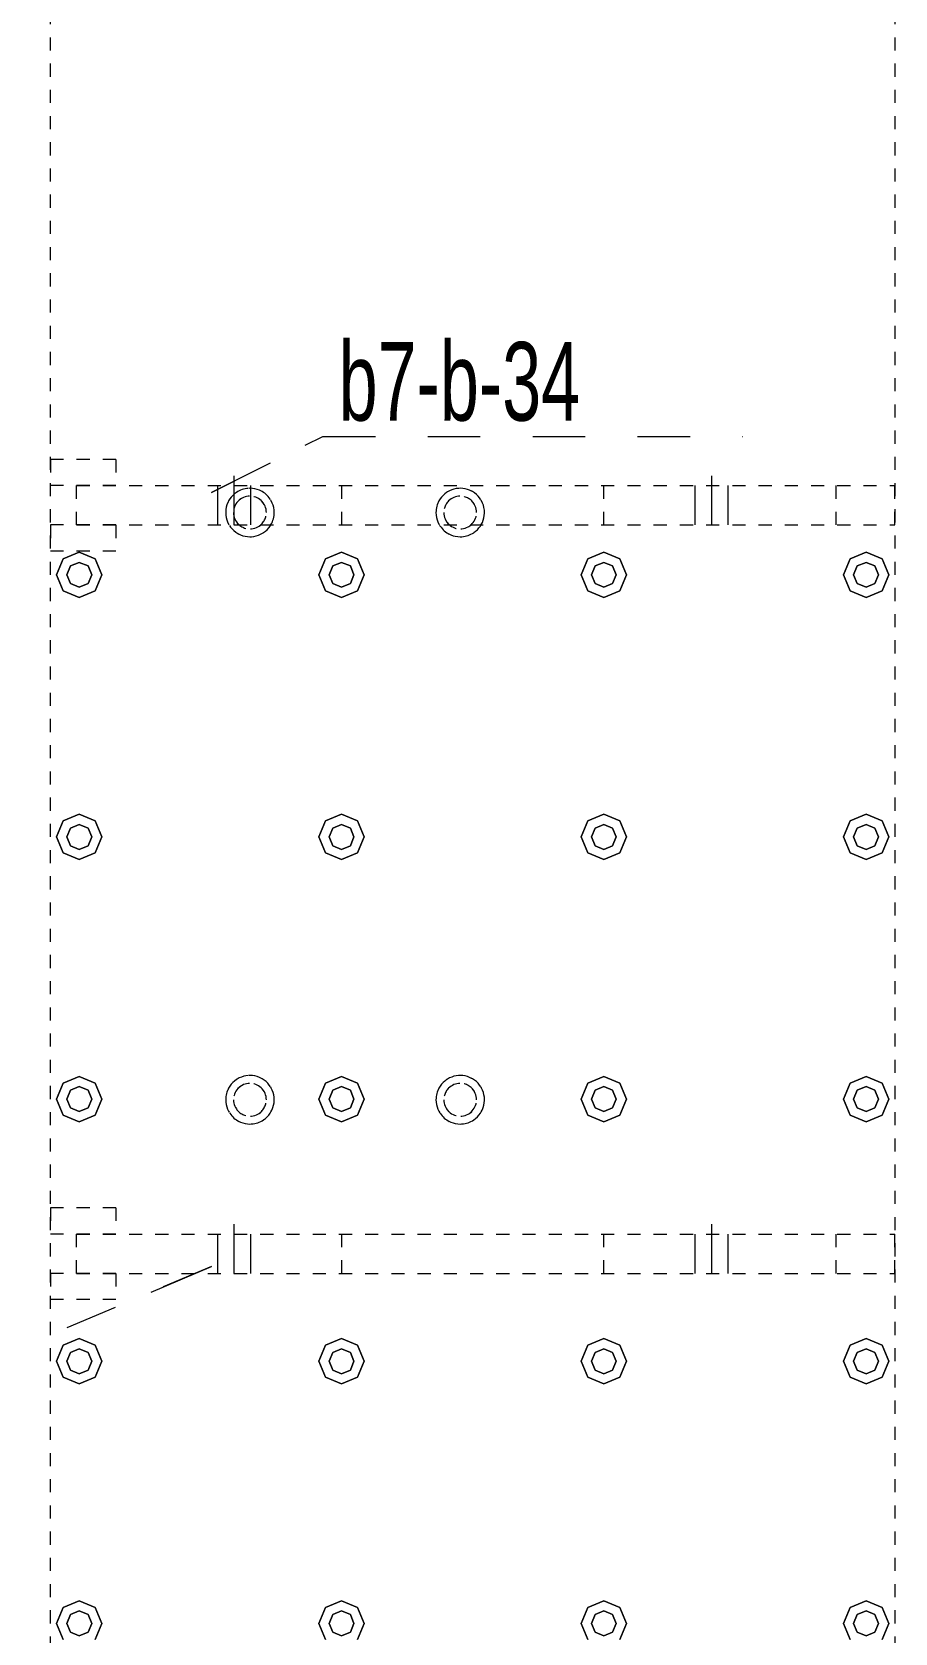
# Model space of a CAD drawing. Header units: millimetres. Extents: x 5 to 599, y 5 to 425.
# Drawn here: x 245.7 to 278.6, y 176.3 to 237.4 of the extents above; entities that cross this region are included whole.
import ezdxf

# ---------------------------------------------------------------- set-up
doc = ezdxf.new("R2010")
doc.units = ezdxf.units.MM
for name, pattern in [('XKITLINE00', [0]), ('XKITLINE02', [4, 2, -2]), ('XKITLINE04', [3, 0.5, -0.5, 0.5, -0.5, 0.5, -0.5])]:
    doc.linetypes.add(name, pattern=pattern)
for name, color, linetype, lineweight in [('Bolt', 7, 'Continuous', 0), ('Part', 2, 'Continuous', 0), ('PartMark', 3, 'Continuous', 0)]:
    doc.layers.add(name, color=color, linetype=linetype, lineweight=lineweight)
doc.styles.add('romsim', font='ARIAL.TTF')

# ---------------------------------------------------------------- blocks, each defined once
blk = doc.blocks.new('*A88')
at = {"layer": 'Bolt', "color": 2, "linetype": 'XKITLINE00', "lineweight": 0}
for p, q in [((247.536848940132, 217.515266667764), (246.9245554483481, 217.2616463993142)), ((248.1491424319159, 217.2616463993142), (247.536848940132, 217.515266667764)), ((257.536848940132, 217.515266667764), (256.9245554483481, 217.2616463993142)), ((258.1491424319159, 217.2616463993142), (257.536848940132, 217.515266667764)), ((267.536848940132, 217.515266667764), (266.9245554483481, 217.2616463993142)), ((268.1491424319159, 217.2616463993142), (267.536848940132, 217.515266667764)), ((277.536848940132, 217.515266667764), (276.9245554483481, 217.2616463993142)), ((278.1491424319159, 217.2616463993142), (277.536848940132, 217.515266667764)), ((246.9245554483481, 217.2616463993142), (246.6709351798978, 216.6493529075301)), ((247.2009732190687, 216.9852286285937), (247.061848940132, 216.6493529075301)), ((247.536848940132, 217.1243529075301), (247.2009732190687, 216.9852286285937)), ((247.8727246611954, 216.9852286285937), (247.536848940132, 217.1243529075301)), ((248.011848940132, 216.6493529075301), (247.8727246611954, 216.9852286285937)), ((248.4027627003663, 216.6493529075301), (248.1491424319159, 217.2616463993142)), ((256.9245554483481, 217.2616463993142), (256.6709351798978, 216.6493529075301)), ((257.2009732190687, 216.9852286285937), (257.061848940132, 216.6493529075301)), ((257.536848940132, 217.1243529075301), (257.2009732190687, 216.9852286285937)), ((257.8727246611954, 216.9852286285937), (257.536848940132, 217.1243529075301)), ((258.011848940132, 216.6493529075301), (257.8727246611954, 216.9852286285937)), ((258.4027627003663, 216.6493529075301), (258.1491424319159, 217.2616463993142)), ((266.9245554483481, 217.2616463993142), (266.6709351798978, 216.6493529075301)), ((267.2009732190687, 216.9852286285937), (267.061848940132, 216.6493529075301)), ((267.536848940132, 217.1243529075301), (267.2009732190687, 216.9852286285937)), ((267.8727246611954, 216.9852286285937), (267.536848940132, 217.1243529075301)), ((268.0118489401321, 216.6493529075301), (267.8727246611954, 216.9852286285937)), ((268.4027627003663, 216.6493529075301), (268.1491424319159, 217.2616463993142)), ((276.9245554483481, 217.2616463993142), (276.6709351798978, 216.6493529075301)), ((277.2009732190687, 216.9852286285937), (277.061848940132, 216.6493529075301)), ((277.536848940132, 217.1243529075301), (277.2009732190687, 216.9852286285937)), ((277.8727246611954, 216.9852286285937), (277.536848940132, 217.1243529075301)), ((278.0118489401321, 216.6493529075301), (277.8727246611954, 216.9852286285937)), ((278.4027627003663, 216.6493529075301), (278.1491424319159, 217.2616463993142)), ((246.6709351798978, 216.6493529075301), (246.9245554483481, 216.0370594157459)), ((247.061848940132, 216.6493529075301), (247.2009732190687, 216.3134771864665)), ((247.2009732190687, 216.3134771864665), (247.536848940132, 216.1743529075301)), ((247.536848940132, 216.1743529075301), (247.8727246611954, 216.3134771864665)), ((247.8727246611954, 216.3134771864665), (248.011848940132, 216.6493529075301)), ((248.1491424319159, 216.0370594157459), (248.4027627003663, 216.6493529075301)), ((256.6709351798978, 216.6493529075301), (256.9245554483481, 216.0370594157459)), ((257.061848940132, 216.6493529075301), (257.2009732190687, 216.3134771864665)), ((257.2009732190687, 216.3134771864665), (257.536848940132, 216.1743529075301)), ((257.536848940132, 216.1743529075301), (257.8727246611954, 216.3134771864665)), ((257.8727246611954, 216.3134771864665), (258.011848940132, 216.6493529075301)), ((258.1491424319159, 216.0370594157459), (258.4027627003663, 216.6493529075301)), ((266.6709351798978, 216.6493529075301), (266.9245554483481, 216.0370594157459)), ((267.061848940132, 216.6493529075301), (267.2009732190687, 216.3134771864665)), ((267.2009732190687, 216.3134771864665), (267.536848940132, 216.1743529075301)), ((267.536848940132, 216.1743529075301), (267.8727246611954, 216.3134771864665)), ((267.8727246611954, 216.3134771864665), (268.0118489401321, 216.6493529075301)), ((268.1491424319159, 216.0370594157459), (268.4027627003663, 216.6493529075301)), ((276.6709351798978, 216.6493529075301), (276.9245554483481, 216.0370594157459)), ((277.061848940132, 216.6493529075301), (277.2009732190687, 216.3134771864665)), ((277.2009732190687, 216.3134771864665), (277.536848940132, 216.1743529075301)), ((277.536848940132, 216.1743529075301), (277.8727246611954, 216.3134771864665)), ((277.8727246611954, 216.3134771864665), (278.0118489401321, 216.6493529075301)), ((278.1491424319159, 216.0370594157459), (278.4027627003663, 216.6493529075301)), ((246.9245554483481, 216.0370594157459), (247.536848940132, 215.7834391472962)), ((247.536848940132, 215.7834391472962), (248.1491424319159, 216.0370594157459)), ((256.9245554483481, 216.0370594157459), (257.536848940132, 215.7834391472962)), ((257.536848940132, 215.7834391472962), (258.1491424319159, 216.0370594157459)), ((266.9245554483481, 216.0370594157459), (267.536848940132, 215.7834391472962)), ((267.536848940132, 215.7834391472962), (268.1491424319159, 216.0370594157459)), ((276.9245554483481, 216.0370594157459), (277.536848940132, 215.7834391472962)), ((277.536848940132, 215.7834391472962), (278.1491424319159, 216.0370594157459)), ((246.9245554483481, 207.2616463993142), (246.6709351798978, 206.6493529075301)), ((247.536848940132, 207.515266667764), (246.9245554483481, 207.2616463993142)), ((247.536848940132, 207.1243529075301), (247.2009732190687, 206.9852286285937)), ((248.1491424319159, 207.2616463993142), (247.536848940132, 207.515266667764)), ((247.8727246611954, 206.9852286285937), (247.536848940132, 207.1243529075301)), ((248.4027627003663, 206.6493529075301), (248.1491424319159, 207.2616463993142)), ((256.9245554483481, 207.2616463993142), (256.6709351798978, 206.6493529075301)), ((257.536848940132, 207.515266667764), (256.9245554483481, 207.2616463993142)), ((257.536848940132, 207.1243529075301), (257.2009732190687, 206.9852286285937)), ((258.1491424319159, 207.2616463993142), (257.536848940132, 207.515266667764)), ((257.8727246611954, 206.9852286285937), (257.536848940132, 207.1243529075301)), ((258.4027627003663, 206.6493529075301), (258.1491424319159, 207.2616463993142)), ((266.9245554483481, 207.2616463993142), (266.6709351798978, 206.6493529075301)), ((267.536848940132, 207.515266667764), (266.9245554483481, 207.2616463993142)), ((267.536848940132, 207.1243529075301), (267.2009732190687, 206.9852286285937)), ((268.1491424319159, 207.2616463993142), (267.536848940132, 207.515266667764)), ((267.8727246611954, 206.9852286285937), (267.536848940132, 207.1243529075301)), ((268.4027627003663, 206.6493529075301), (268.1491424319159, 207.2616463993142)), ((276.9245554483481, 207.2616463993142), (276.6709351798978, 206.6493529075301)), ((277.536848940132, 207.515266667764), (276.9245554483481, 207.2616463993142)), ((277.536848940132, 207.1243529075301), (277.2009732190687, 206.9852286285937)), ((278.1491424319159, 207.2616463993142), (277.536848940132, 207.515266667764)), ((277.8727246611954, 206.9852286285937), (277.536848940132, 207.1243529075301)), ((278.4027627003663, 206.6493529075301), (278.1491424319159, 207.2616463993142)), ((246.6709351798978, 206.6493529075301), (246.9245554483481, 206.0370594157459)), ((247.2009732190687, 206.9852286285937), (247.061848940132, 206.6493529075301)), ((247.061848940132, 206.6493529075301), (247.2009732190687, 206.3134771864665)), ((248.011848940132, 206.6493529075301), (247.8727246611954, 206.9852286285937)), ((247.8727246611954, 206.3134771864665), (248.011848940132, 206.6493529075301)), ((248.1491424319159, 206.0370594157459), (248.4027627003663, 206.6493529075301)), ((256.6709351798978, 206.6493529075301), (256.9245554483481, 206.0370594157459)), ((257.2009732190687, 206.9852286285937), (257.061848940132, 206.6493529075301)), ((257.061848940132, 206.6493529075301), (257.2009732190687, 206.3134771864665)), ((258.011848940132, 206.6493529075301), (257.8727246611954, 206.9852286285937)), ((257.8727246611954, 206.3134771864665), (258.011848940132, 206.6493529075301)), ((258.1491424319159, 206.0370594157459), (258.4027627003663, 206.6493529075301)), ((266.6709351798978, 206.6493529075301), (266.9245554483481, 206.0370594157459)), ((267.2009732190687, 206.9852286285937), (267.061848940132, 206.6493529075301)), ((267.061848940132, 206.6493529075301), (267.2009732190687, 206.3134771864665)), ((268.0118489401321, 206.6493529075301), (267.8727246611954, 206.9852286285937)), ((267.8727246611954, 206.3134771864665), (268.0118489401321, 206.6493529075301)), ((268.1491424319159, 206.0370594157459), (268.4027627003663, 206.6493529075301)), ((276.6709351798978, 206.6493529075301), (276.9245554483481, 206.0370594157459)), ((277.2009732190687, 206.9852286285937), (277.061848940132, 206.6493529075301)), ((277.061848940132, 206.6493529075301), (277.2009732190687, 206.3134771864665)), ((278.0118489401321, 206.6493529075301), (277.8727246611954, 206.9852286285937)), ((277.8727246611954, 206.3134771864665), (278.0118489401321, 206.6493529075301)), ((278.1491424319159, 206.0370594157459), (278.4027627003663, 206.6493529075301)), ((246.9245554483481, 206.0370594157459), (247.536848940132, 205.7834391472962)), ((247.2009732190687, 206.3134771864665), (247.536848940132, 206.1743529075301)), ((247.536848940132, 206.1743529075301), (247.8727246611954, 206.3134771864665)), ((247.536848940132, 205.7834391472962), (248.1491424319159, 206.0370594157459)), ((256.9245554483481, 206.0370594157459), (257.536848940132, 205.7834391472962)), ((257.2009732190687, 206.3134771864665), (257.536848940132, 206.1743529075301)), ((257.536848940132, 206.1743529075301), (257.8727246611954, 206.3134771864665)), ((257.536848940132, 205.7834391472962), (258.1491424319159, 206.0370594157459)), ((266.9245554483481, 206.0370594157459), (267.536848940132, 205.7834391472962)), ((267.2009732190687, 206.3134771864665), (267.536848940132, 206.1743529075301)), ((267.536848940132, 206.1743529075301), (267.8727246611954, 206.3134771864665)), ((267.536848940132, 205.7834391472962), (268.1491424319159, 206.0370594157459)), ((276.9245554483481, 206.0370594157459), (277.536848940132, 205.7834391472962)), ((277.2009732190687, 206.3134771864665), (277.536848940132, 206.1743529075301)), ((277.536848940132, 206.1743529075301), (277.8727246611954, 206.3134771864665)), ((277.536848940132, 205.7834391472962), (278.1491424319159, 206.0370594157459)), ((246.9245554483481, 197.2616463993142), (246.6709351798978, 196.6493529075301)), ((247.536848940132, 197.515266667764), (246.9245554483481, 197.2616463993142)), ((248.1491424319159, 197.2616463993142), (247.536848940132, 197.515266667764)), ((248.4027627003663, 196.6493529075301), (248.1491424319159, 197.2616463993142)), ((256.9245554483481, 197.2616463993142), (256.6709351798978, 196.6493529075301)), ((257.536848940132, 197.515266667764), (256.9245554483481, 197.2616463993142)), ((258.1491424319159, 197.2616463993142), (257.536848940132, 197.515266667764)), ((258.4027627003663, 196.6493529075301), (258.1491424319159, 197.2616463993142)), ((266.9245554483481, 197.2616463993142), (266.6709351798978, 196.6493529075301)), ((267.536848940132, 197.515266667764), (266.9245554483481, 197.2616463993142)), ((268.1491424319159, 197.2616463993142), (267.536848940132, 197.515266667764)), ((268.4027627003663, 196.6493529075301), (268.1491424319159, 197.2616463993142)), ((276.9245554483481, 197.2616463993142), (276.6709351798978, 196.6493529075301)), ((277.536848940132, 197.515266667764), (276.9245554483481, 197.2616463993142)), ((278.1491424319159, 197.2616463993142), (277.536848940132, 197.515266667764)), ((278.4027627003663, 196.6493529075301), (278.1491424319159, 197.2616463993142)), ((246.6709351798978, 196.6493529075301), (246.9245554483481, 196.0370594157459)), ((247.2009732190687, 196.9852286285937), (247.061848940132, 196.6493529075301)), ((247.061848940132, 196.6493529075301), (247.2009732190687, 196.3134771864665)), ((247.536848940132, 197.1243529075301), (247.2009732190687, 196.9852286285937)), ((247.8727246611954, 196.9852286285937), (247.536848940132, 197.1243529075301)), ((248.011848940132, 196.6493529075301), (247.8727246611954, 196.9852286285937)), ((247.8727246611954, 196.3134771864665), (248.011848940132, 196.6493529075301)), ((248.1491424319159, 196.0370594157459), (248.4027627003663, 196.6493529075301)), ((256.6709351798978, 196.6493529075301), (256.9245554483481, 196.0370594157459)), ((257.2009732190687, 196.9852286285937), (257.061848940132, 196.6493529075301)), ((257.061848940132, 196.6493529075301), (257.2009732190687, 196.3134771864665)), ((257.536848940132, 197.1243529075301), (257.2009732190687, 196.9852286285937)), ((257.8727246611954, 196.9852286285937), (257.536848940132, 197.1243529075301)), ((258.011848940132, 196.6493529075301), (257.8727246611954, 196.9852286285937)), ((257.8727246611954, 196.3134771864665), (258.011848940132, 196.6493529075301)), ((258.1491424319159, 196.0370594157459), (258.4027627003663, 196.6493529075301)), ((266.6709351798978, 196.6493529075301), (266.9245554483481, 196.0370594157459)), ((267.2009732190687, 196.9852286285937), (267.061848940132, 196.6493529075301)), ((267.061848940132, 196.6493529075301), (267.2009732190687, 196.3134771864665)), ((267.536848940132, 197.1243529075301), (267.2009732190687, 196.9852286285937)), ((267.8727246611954, 196.9852286285937), (267.536848940132, 197.1243529075301)), ((268.0118489401321, 196.6493529075301), (267.8727246611954, 196.9852286285937)), ((267.8727246611954, 196.3134771864665), (268.0118489401321, 196.6493529075301)), ((268.1491424319159, 196.0370594157459), (268.4027627003663, 196.6493529075301)), ((276.6709351798978, 196.6493529075301), (276.9245554483481, 196.0370594157459)), ((277.2009732190687, 196.9852286285937), (277.061848940132, 196.6493529075301)), ((277.061848940132, 196.6493529075301), (277.2009732190687, 196.3134771864665)), ((277.536848940132, 197.1243529075301), (277.2009732190687, 196.9852286285937)), ((277.8727246611954, 196.9852286285937), (277.536848940132, 197.1243529075301)), ((278.0118489401321, 196.6493529075301), (277.8727246611954, 196.9852286285937)), ((277.8727246611954, 196.3134771864665), (278.0118489401321, 196.6493529075301)), ((278.1491424319159, 196.0370594157459), (278.4027627003663, 196.6493529075301)), ((246.9245554483481, 196.0370594157459), (247.536848940132, 195.7834391472962)), ((247.2009732190687, 196.3134771864665), (247.536848940132, 196.1743529075301)), ((247.536848940132, 196.1743529075301), (247.8727246611954, 196.3134771864665)), ((247.536848940132, 195.7834391472962), (248.1491424319159, 196.0370594157459)), ((256.9245554483481, 196.0370594157459), (257.536848940132, 195.7834391472962)), ((257.2009732190687, 196.3134771864665), (257.536848940132, 196.1743529075301)), ((257.536848940132, 196.1743529075301), (257.8727246611954, 196.3134771864665)), ((257.536848940132, 195.7834391472962), (258.1491424319159, 196.0370594157459)), ((266.9245554483481, 196.0370594157459), (267.536848940132, 195.7834391472962)), ((267.2009732190687, 196.3134771864665), (267.536848940132, 196.1743529075301)), ((267.536848940132, 196.1743529075301), (267.8727246611954, 196.3134771864665)), ((267.536848940132, 195.7834391472962), (268.1491424319159, 196.0370594157459)), ((276.9245554483481, 196.0370594157459), (277.536848940132, 195.7834391472962)), ((277.2009732190687, 196.3134771864665), (277.536848940132, 196.1743529075301)), ((277.536848940132, 196.1743529075301), (277.8727246611954, 196.3134771864665)), ((277.536848940132, 195.7834391472962), (278.1491424319159, 196.0370594157459)), ((247.536848940132, 187.515266667764), (246.9245554483481, 187.2616463993142)), ((248.1491424319159, 187.2616463993142), (247.536848940132, 187.515266667764)), ((257.536848940132, 187.515266667764), (256.9245554483481, 187.2616463993142)), ((258.1491424319159, 187.2616463993142), (257.536848940132, 187.515266667764)), ((267.536848940132, 187.515266667764), (266.9245554483481, 187.2616463993142)), ((268.1491424319159, 187.2616463993142), (267.536848940132, 187.515266667764)), ((277.536848940132, 187.515266667764), (276.9245554483481, 187.2616463993142)), ((278.1491424319159, 187.2616463993142), (277.536848940132, 187.515266667764)), ((246.9245554483481, 187.2616463993142), (246.6709351798978, 186.6493529075301)), ((247.2009732190687, 186.9852286285937), (247.061848940132, 186.6493529075301)), ((247.536848940132, 187.1243529075301), (247.2009732190687, 186.9852286285937)), ((247.8727246611954, 186.9852286285937), (247.536848940132, 187.1243529075301)), ((248.011848940132, 186.6493529075301), (247.8727246611954, 186.9852286285937)), ((248.4027627003663, 186.6493529075301), (248.1491424319159, 187.2616463993142)), ((256.9245554483481, 187.2616463993142), (256.6709351798978, 186.6493529075301)), ((257.2009732190687, 186.9852286285937), (257.061848940132, 186.6493529075301)), ((257.536848940132, 187.1243529075301), (257.2009732190687, 186.9852286285937)), ((257.8727246611954, 186.9852286285937), (257.536848940132, 187.1243529075301)), ((258.011848940132, 186.6493529075301), (257.8727246611954, 186.9852286285937)), ((258.4027627003663, 186.6493529075301), (258.1491424319159, 187.2616463993142)), ((266.9245554483481, 187.2616463993142), (266.6709351798978, 186.6493529075301)), ((267.2009732190687, 186.9852286285937), (267.061848940132, 186.6493529075301)), ((267.536848940132, 187.1243529075301), (267.2009732190687, 186.9852286285937)), ((267.8727246611954, 186.9852286285937), (267.536848940132, 187.1243529075301)), ((268.0118489401321, 186.6493529075301), (267.8727246611954, 186.9852286285937)), ((268.4027627003663, 186.6493529075301), (268.1491424319159, 187.2616463993142)), ((276.9245554483481, 187.2616463993142), (276.6709351798978, 186.6493529075301)), ((277.2009732190687, 186.9852286285937), (277.061848940132, 186.6493529075301)), ((277.536848940132, 187.1243529075301), (277.2009732190687, 186.9852286285937)), ((277.8727246611954, 186.9852286285937), (277.536848940132, 187.1243529075301)), ((278.0118489401321, 186.6493529075301), (277.8727246611954, 186.9852286285937)), ((278.4027627003663, 186.6493529075301), (278.1491424319159, 187.2616463993142)), ((246.6709351798978, 186.6493529075301), (246.9245554483481, 186.0370594157459)), ((247.061848940132, 186.6493529075301), (247.2009732190687, 186.3134771864665)), ((247.2009732190687, 186.3134771864665), (247.536848940132, 186.1743529075301)), ((247.536848940132, 186.1743529075301), (247.8727246611954, 186.3134771864665)), ((247.8727246611954, 186.3134771864665), (248.011848940132, 186.6493529075301)), ((248.1491424319159, 186.0370594157459), (248.4027627003663, 186.6493529075301)), ((256.6709351798978, 186.6493529075301), (256.9245554483481, 186.0370594157459)), ((257.061848940132, 186.6493529075301), (257.2009732190687, 186.3134771864665)), ((257.2009732190687, 186.3134771864665), (257.536848940132, 186.1743529075301)), ((257.536848940132, 186.1743529075301), (257.8727246611954, 186.3134771864665)), ((257.8727246611954, 186.3134771864665), (258.011848940132, 186.6493529075301)), ((258.1491424319159, 186.0370594157459), (258.4027627003663, 186.6493529075301)), ((266.6709351798978, 186.6493529075301), (266.9245554483481, 186.0370594157459)), ((267.061848940132, 186.6493529075301), (267.2009732190687, 186.3134771864665)), ((267.2009732190687, 186.3134771864665), (267.536848940132, 186.1743529075301)), ((267.536848940132, 186.1743529075301), (267.8727246611954, 186.3134771864665)), ((267.8727246611954, 186.3134771864665), (268.0118489401321, 186.6493529075301)), ((268.1491424319159, 186.0370594157459), (268.4027627003663, 186.6493529075301)), ((276.6709351798978, 186.6493529075301), (276.9245554483481, 186.0370594157459)), ((277.061848940132, 186.6493529075301), (277.2009732190687, 186.3134771864665)), ((277.2009732190687, 186.3134771864665), (277.536848940132, 186.1743529075301)), ((277.536848940132, 186.1743529075301), (277.8727246611954, 186.3134771864665)), ((277.8727246611954, 186.3134771864665), (278.0118489401321, 186.6493529075301)), ((278.1491424319159, 186.0370594157459), (278.4027627003663, 186.6493529075301)), ((246.9245554483481, 186.0370594157459), (247.536848940132, 185.7834391472962)), ((247.536848940132, 185.7834391472962), (248.1491424319159, 186.0370594157459)), ((256.9245554483481, 186.0370594157459), (257.536848940132, 185.7834391472962)), ((257.536848940132, 185.7834391472962), (258.1491424319159, 186.0370594157459)), ((266.9245554483481, 186.0370594157459), (267.536848940132, 185.7834391472962)), ((267.536848940132, 185.7834391472962), (268.1491424319159, 186.0370594157459)), ((276.9245554483481, 186.0370594157459), (277.536848940132, 185.7834391472962)), ((277.536848940132, 185.7834391472962), (278.1491424319159, 186.0370594157459)), ((246.9245554483481, 177.2616463993142), (246.6709351798978, 176.6493529075301)), ((247.536848940132, 177.515266667764), (246.9245554483481, 177.2616463993142)), ((247.536848940132, 177.1243529075301), (247.2009732190687, 176.9852286285937)), ((248.1491424319159, 177.2616463993142), (247.536848940132, 177.515266667764)), ((247.8727246611954, 176.9852286285937), (247.536848940132, 177.1243529075301)), ((248.4027627003663, 176.6493529075301), (248.1491424319159, 177.2616463993142)), ((256.9245554483481, 177.2616463993142), (256.6709351798978, 176.6493529075301)), ((257.536848940132, 177.515266667764), (256.9245554483481, 177.2616463993142)), ((257.536848940132, 177.1243529075301), (257.2009732190687, 176.9852286285937)), ((258.1491424319159, 177.2616463993142), (257.536848940132, 177.515266667764)), ((257.8727246611954, 176.9852286285937), (257.536848940132, 177.1243529075301)), ((258.4027627003663, 176.6493529075301), (258.1491424319159, 177.2616463993142)), ((266.9245554483481, 177.2616463993142), (266.6709351798978, 176.6493529075301)), ((267.536848940132, 177.515266667764), (266.9245554483481, 177.2616463993142)), ((267.536848940132, 177.1243529075301), (267.2009732190687, 176.9852286285937)), ((268.1491424319159, 177.2616463993142), (267.536848940132, 177.515266667764)), ((267.8727246611954, 176.9852286285937), (267.536848940132, 177.1243529075301)), ((268.4027627003663, 176.6493529075301), (268.1491424319159, 177.2616463993142)), ((276.9245554483481, 177.2616463993142), (276.6709351798978, 176.6493529075301)), ((277.536848940132, 177.515266667764), (276.9245554483481, 177.2616463993142)), ((277.536848940132, 177.1243529075301), (277.2009732190687, 176.9852286285937)), ((278.1491424319159, 177.2616463993142), (277.536848940132, 177.515266667764)), ((277.8727246611954, 176.9852286285937), (277.536848940132, 177.1243529075301)), ((278.4027627003663, 176.6493529075301), (278.1491424319159, 177.2616463993142)), ((246.6709351798978, 176.6493529075301), (246.9245554483481, 176.0370594157459)), ((247.2009732190687, 176.9852286285937), (247.061848940132, 176.6493529075301)), ((247.061848940132, 176.6493529075301), (247.2009732190687, 176.3134771864665)), ((248.011848940132, 176.6493529075301), (247.8727246611954, 176.9852286285937)), ((247.8727246611954, 176.3134771864665), (248.011848940132, 176.6493529075301)), ((248.1491424319159, 176.0370594157459), (248.4027627003663, 176.6493529075301)), ((256.6709351798978, 176.6493529075301), (256.9245554483481, 176.0370594157459)), ((257.2009732190687, 176.9852286285937), (257.061848940132, 176.6493529075301)), ((257.061848940132, 176.6493529075301), (257.2009732190687, 176.3134771864665)), ((258.011848940132, 176.6493529075301), (257.8727246611954, 176.9852286285937)), ((257.8727246611954, 176.3134771864665), (258.011848940132, 176.6493529075301)), ((258.1491424319159, 176.0370594157459), (258.4027627003663, 176.6493529075301)), ((266.6709351798978, 176.6493529075301), (266.9245554483481, 176.0370594157459)), ((267.2009732190687, 176.9852286285937), (267.061848940132, 176.6493529075301)), ((267.061848940132, 176.6493529075301), (267.2009732190687, 176.3134771864665)), ((268.0118489401321, 176.6493529075301), (267.8727246611954, 176.9852286285937)), ((267.8727246611954, 176.3134771864665), (268.0118489401321, 176.6493529075301)), ((268.1491424319159, 176.0370594157459), (268.4027627003663, 176.6493529075301)), ((276.6709351798978, 176.6493529075301), (276.9245554483481, 176.0370594157459)), ((277.2009732190687, 176.9852286285937), (277.061848940132, 176.6493529075301)), ((277.061848940132, 176.6493529075301), (277.2009732190687, 176.3134771864665)), ((278.0118489401321, 176.6493529075301), (277.8727246611954, 176.9852286285937)), ((277.8727246611954, 176.3134771864665), (278.0118489401321, 176.6493529075301)), ((278.1491424319159, 176.0370594157459), (278.4027627003663, 176.6493529075301)), ((247.2009732190687, 176.3134771864665), (247.536848940132, 176.1743529075301)), ((247.536848940132, 176.1743529075301), (247.8727246611954, 176.3134771864665)), ((257.2009732190687, 176.3134771864665), (257.536848940132, 176.1743529075301)), ((257.536848940132, 176.1743529075301), (257.8727246611954, 176.3134771864665)), ((267.2009732190687, 176.3134771864665), (267.536848940132, 176.1743529075301)), ((267.536848940132, 176.1743529075301), (267.8727246611954, 176.3134771864665)), ((277.2009732190687, 176.3134771864665), (277.536848940132, 176.1743529075301)), ((277.536848940132, 176.1743529075301), (277.8727246611954, 176.3134771864665))]:
    blk.add_line(p, q, dxfattribs=at)
blk = doc.blocks.new('*A89')
at = {"layer": 'Bolt', "color": 2, "linetype": 'XKITLINE02', "lineweight": 0}
for p, q in [((246.9245554483481, 217.2616463993142), (247.536848940132, 217.515266667764)), ((247.536848940132, 217.515266667764), (248.1491424319159, 217.2616463993142)), ((256.9245554483481, 217.2616463993142), (257.536848940132, 217.515266667764)), ((257.536848940132, 217.515266667764), (258.1491424319159, 217.2616463993142)), ((266.9245554483481, 217.2616463993142), (267.536848940132, 217.515266667764)), ((267.536848940132, 217.515266667764), (268.1491424319159, 217.2616463993142)), ((276.9245554483481, 217.2616463993142), (277.536848940132, 217.515266667764)), ((277.536848940132, 217.515266667764), (278.1491424319159, 217.2616463993142)), ((246.6709351798978, 216.6493529075301), (246.9245554483481, 217.2616463993142)), ((247.061848940132, 216.6493529075301), (247.2009732190687, 216.9852286285937)), ((247.2009732190687, 216.9852286285937), (247.536848940132, 217.1243529075301)), ((247.536848940132, 217.1243529075301), (247.8727246611954, 216.9852286285937)), ((247.8727246611954, 216.9852286285937), (248.011848940132, 216.6493529075301)), ((248.1491424319159, 217.2616463993142), (248.4027627003663, 216.6493529075301)), ((256.6709351798978, 216.6493529075301), (256.9245554483481, 217.2616463993142)), ((257.061848940132, 216.6493529075301), (257.2009732190687, 216.9852286285937)), ((257.2009732190687, 216.9852286285937), (257.536848940132, 217.1243529075301)), ((257.536848940132, 217.1243529075301), (257.8727246611954, 216.9852286285937)), ((257.8727246611954, 216.9852286285937), (258.011848940132, 216.6493529075301)), ((258.1491424319159, 217.2616463993142), (258.4027627003663, 216.6493529075301)), ((266.6709351798978, 216.6493529075301), (266.9245554483481, 217.2616463993142)), ((267.061848940132, 216.6493529075301), (267.2009732190687, 216.9852286285937)), ((267.2009732190687, 216.9852286285937), (267.536848940132, 217.1243529075301)), ((267.536848940132, 217.1243529075301), (267.8727246611954, 216.9852286285937)), ((267.8727246611954, 216.9852286285937), (268.0118489401321, 216.6493529075301)), ((268.1491424319159, 217.2616463993142), (268.4027627003663, 216.6493529075301)), ((276.6709351798978, 216.6493529075301), (276.9245554483481, 217.2616463993142)), ((277.061848940132, 216.6493529075301), (277.2009732190687, 216.9852286285937)), ((277.2009732190687, 216.9852286285937), (277.536848940132, 217.1243529075301)), ((277.536848940132, 217.1243529075301), (277.8727246611954, 216.9852286285937)), ((277.8727246611954, 216.9852286285937), (278.0118489401321, 216.6493529075301)), ((278.1491424319159, 217.2616463993142), (278.4027627003663, 216.6493529075301)), ((246.9245554483481, 216.0370594157459), (246.6709351798978, 216.6493529075301)), ((247.2009732190687, 216.3134771864665), (247.061848940132, 216.6493529075301)), ((247.536848940132, 216.1743529075301), (247.2009732190687, 216.3134771864665)), ((247.8727246611954, 216.3134771864665), (247.536848940132, 216.1743529075301)), ((248.011848940132, 216.6493529075301), (247.8727246611954, 216.3134771864665)), ((248.4027627003663, 216.6493529075301), (248.1491424319159, 216.0370594157459)), ((256.9245554483481, 216.0370594157459), (256.6709351798978, 216.6493529075301)), ((257.2009732190687, 216.3134771864665), (257.061848940132, 216.6493529075301)), ((257.536848940132, 216.1743529075301), (257.2009732190687, 216.3134771864665)), ((257.8727246611954, 216.3134771864665), (257.536848940132, 216.1743529075301)), ((258.011848940132, 216.6493529075301), (257.8727246611954, 216.3134771864665)), ((258.4027627003663, 216.6493529075301), (258.1491424319159, 216.0370594157459)), ((266.9245554483481, 216.0370594157459), (266.6709351798978, 216.6493529075301)), ((267.2009732190687, 216.3134771864665), (267.061848940132, 216.6493529075301)), ((267.536848940132, 216.1743529075301), (267.2009732190687, 216.3134771864665)), ((267.8727246611954, 216.3134771864665), (267.536848940132, 216.1743529075301)), ((268.0118489401321, 216.6493529075301), (267.8727246611954, 216.3134771864665)), ((268.4027627003663, 216.6493529075301), (268.1491424319159, 216.0370594157459)), ((276.9245554483481, 216.0370594157459), (276.6709351798978, 216.6493529075301)), ((277.2009732190687, 216.3134771864665), (277.061848940132, 216.6493529075301)), ((277.536848940132, 216.1743529075301), (277.2009732190687, 216.3134771864665)), ((277.8727246611954, 216.3134771864665), (277.536848940132, 216.1743529075301)), ((278.0118489401321, 216.6493529075301), (277.8727246611954, 216.3134771864665)), ((278.4027627003663, 216.6493529075301), (278.1491424319159, 216.0370594157459)), ((247.536848940132, 215.7834391472962), (246.9245554483481, 216.0370594157459)), ((248.1491424319159, 216.0370594157459), (247.536848940132, 215.7834391472962)), ((257.536848940132, 215.7834391472962), (256.9245554483481, 216.0370594157459)), ((258.1491424319159, 216.0370594157459), (257.536848940132, 215.7834391472962)), ((267.536848940132, 215.7834391472962), (266.9245554483481, 216.0370594157459)), ((268.1491424319159, 216.0370594157459), (267.536848940132, 215.7834391472962)), ((277.536848940132, 215.7834391472962), (276.9245554483481, 216.0370594157459)), ((278.1491424319159, 216.0370594157459), (277.536848940132, 215.7834391472962)), ((246.6709351798978, 206.6493529075301), (246.9245554483481, 207.2616463993142)), ((246.9245554483481, 207.2616463993142), (247.536848940132, 207.515266667764)), ((247.2009732190687, 206.9852286285937), (247.536848940132, 207.1243529075301)), ((247.536848940132, 207.515266667764), (248.1491424319159, 207.2616463993142)), ((247.536848940132, 207.1243529075301), (247.8727246611954, 206.9852286285937)), ((248.1491424319159, 207.2616463993142), (248.4027627003663, 206.6493529075301)), ((256.6709351798978, 206.6493529075301), (256.9245554483481, 207.2616463993142)), ((256.9245554483481, 207.2616463993142), (257.536848940132, 207.515266667764)), ((257.2009732190687, 206.9852286285937), (257.536848940132, 207.1243529075301)), ((257.536848940132, 207.515266667764), (258.1491424319159, 207.2616463993142)), ((257.536848940132, 207.1243529075301), (257.8727246611954, 206.9852286285937)), ((258.1491424319159, 207.2616463993142), (258.4027627003663, 206.6493529075301)), ((266.6709351798978, 206.6493529075301), (266.9245554483481, 207.2616463993142)), ((266.9245554483481, 207.2616463993142), (267.536848940132, 207.515266667764)), ((267.2009732190687, 206.9852286285937), (267.536848940132, 207.1243529075301)), ((267.536848940132, 207.515266667764), (268.1491424319159, 207.2616463993142)), ((267.536848940132, 207.1243529075301), (267.8727246611954, 206.9852286285937)), ((268.1491424319159, 207.2616463993142), (268.4027627003663, 206.6493529075301)), ((276.6709351798978, 206.6493529075301), (276.9245554483481, 207.2616463993142)), ((276.9245554483481, 207.2616463993142), (277.536848940132, 207.515266667764)), ((277.2009732190687, 206.9852286285937), (277.536848940132, 207.1243529075301)), ((277.536848940132, 207.515266667764), (278.1491424319159, 207.2616463993142)), ((277.536848940132, 207.1243529075301), (277.8727246611954, 206.9852286285937)), ((278.1491424319159, 207.2616463993142), (278.4027627003663, 206.6493529075301)), ((246.9245554483481, 206.0370594157459), (246.6709351798978, 206.6493529075301)), ((247.061848940132, 206.6493529075301), (247.2009732190687, 206.9852286285937)), ((247.2009732190687, 206.3134771864665), (247.061848940132, 206.6493529075301)), ((247.8727246611954, 206.9852286285937), (248.011848940132, 206.6493529075301)), ((248.011848940132, 206.6493529075301), (247.8727246611954, 206.3134771864665)), ((248.4027627003663, 206.6493529075301), (248.1491424319159, 206.0370594157459)), ((256.9245554483481, 206.0370594157459), (256.6709351798978, 206.6493529075301)), ((257.061848940132, 206.6493529075301), (257.2009732190687, 206.9852286285937)), ((257.2009732190687, 206.3134771864665), (257.061848940132, 206.6493529075301)), ((257.8727246611954, 206.9852286285937), (258.011848940132, 206.6493529075301)), ((258.011848940132, 206.6493529075301), (257.8727246611954, 206.3134771864665)), ((258.4027627003663, 206.6493529075301), (258.1491424319159, 206.0370594157459)), ((266.9245554483481, 206.0370594157459), (266.6709351798978, 206.6493529075301)), ((267.061848940132, 206.6493529075301), (267.2009732190687, 206.9852286285937)), ((267.2009732190687, 206.3134771864665), (267.061848940132, 206.6493529075301)), ((267.8727246611954, 206.9852286285937), (268.0118489401321, 206.6493529075301)), ((268.0118489401321, 206.6493529075301), (267.8727246611954, 206.3134771864665)), ((268.4027627003663, 206.6493529075301), (268.1491424319159, 206.0370594157459)), ((276.9245554483481, 206.0370594157459), (276.6709351798978, 206.6493529075301)), ((277.061848940132, 206.6493529075301), (277.2009732190687, 206.9852286285937)), ((277.2009732190687, 206.3134771864665), (277.061848940132, 206.6493529075301)), ((277.8727246611954, 206.9852286285937), (278.0118489401321, 206.6493529075301)), ((278.0118489401321, 206.6493529075301), (277.8727246611954, 206.3134771864665)), ((278.4027627003663, 206.6493529075301), (278.1491424319159, 206.0370594157459)), ((247.536848940132, 205.7834391472962), (246.9245554483481, 206.0370594157459)), ((247.536848940132, 206.1743529075301), (247.2009732190687, 206.3134771864665)), ((247.8727246611954, 206.3134771864665), (247.536848940132, 206.1743529075301)), ((248.1491424319159, 206.0370594157459), (247.536848940132, 205.7834391472962)), ((257.536848940132, 205.7834391472962), (256.9245554483481, 206.0370594157459)), ((257.536848940132, 206.1743529075301), (257.2009732190687, 206.3134771864665)), ((257.8727246611954, 206.3134771864665), (257.536848940132, 206.1743529075301)), ((258.1491424319159, 206.0370594157459), (257.536848940132, 205.7834391472962)), ((267.536848940132, 205.7834391472962), (266.9245554483481, 206.0370594157459)), ((267.536848940132, 206.1743529075301), (267.2009732190687, 206.3134771864665)), ((267.8727246611954, 206.3134771864665), (267.536848940132, 206.1743529075301)), ((268.1491424319159, 206.0370594157459), (267.536848940132, 205.7834391472962)), ((277.536848940132, 205.7834391472962), (276.9245554483481, 206.0370594157459)), ((277.536848940132, 206.1743529075301), (277.2009732190687, 206.3134771864665)), ((277.8727246611954, 206.3134771864665), (277.536848940132, 206.1743529075301)), ((278.1491424319159, 206.0370594157459), (277.536848940132, 205.7834391472962)), ((246.6709351798978, 196.6493529075301), (246.9245554483481, 197.2616463993142)), ((246.9245554483481, 197.2616463993142), (247.536848940132, 197.515266667764)), ((247.536848940132, 197.515266667764), (248.1491424319159, 197.2616463993142)), ((248.1491424319159, 197.2616463993142), (248.4027627003663, 196.6493529075301)), ((256.6709351798978, 196.6493529075301), (256.9245554483481, 197.2616463993142)), ((256.9245554483481, 197.2616463993142), (257.536848940132, 197.515266667764)), ((257.536848940132, 197.515266667764), (258.1491424319159, 197.2616463993142)), ((258.1491424319159, 197.2616463993142), (258.4027627003663, 196.6493529075301)), ((266.6709351798978, 196.6493529075301), (266.9245554483481, 197.2616463993142)), ((266.9245554483481, 197.2616463993142), (267.536848940132, 197.515266667764)), ((267.536848940132, 197.515266667764), (268.1491424319159, 197.2616463993142)), ((268.1491424319159, 197.2616463993142), (268.4027627003663, 196.6493529075301)), ((276.6709351798978, 196.6493529075301), (276.9245554483481, 197.2616463993142)), ((276.9245554483481, 197.2616463993142), (277.536848940132, 197.515266667764)), ((277.536848940132, 197.515266667764), (278.1491424319159, 197.2616463993142)), ((278.1491424319159, 197.2616463993142), (278.4027627003663, 196.6493529075301)), ((246.9245554483481, 196.0370594157459), (246.6709351798978, 196.6493529075301)), ((247.061848940132, 196.6493529075301), (247.2009732190687, 196.9852286285937)), ((247.2009732190687, 196.3134771864665), (247.061848940132, 196.6493529075301)), ((247.2009732190687, 196.9852286285937), (247.536848940132, 197.1243529075301)), ((247.536848940132, 197.1243529075301), (247.8727246611954, 196.9852286285937)), ((247.8727246611954, 196.9852286285937), (248.011848940132, 196.6493529075301)), ((248.011848940132, 196.6493529075301), (247.8727246611954, 196.3134771864665)), ((248.4027627003663, 196.6493529075301), (248.1491424319159, 196.0370594157459)), ((256.9245554483481, 196.0370594157459), (256.6709351798978, 196.6493529075301)), ((257.061848940132, 196.6493529075301), (257.2009732190687, 196.9852286285937)), ((257.2009732190687, 196.3134771864665), (257.061848940132, 196.6493529075301)), ((257.2009732190687, 196.9852286285937), (257.536848940132, 197.1243529075301)), ((257.536848940132, 197.1243529075301), (257.8727246611954, 196.9852286285937)), ((257.8727246611954, 196.9852286285937), (258.011848940132, 196.6493529075301)), ((258.011848940132, 196.6493529075301), (257.8727246611954, 196.3134771864665)), ((258.4027627003663, 196.6493529075301), (258.1491424319159, 196.0370594157459)), ((266.9245554483481, 196.0370594157459), (266.6709351798978, 196.6493529075301)), ((267.061848940132, 196.6493529075301), (267.2009732190687, 196.9852286285937)), ((267.2009732190687, 196.3134771864665), (267.061848940132, 196.6493529075301)), ((267.2009732190687, 196.9852286285937), (267.536848940132, 197.1243529075301)), ((267.536848940132, 197.1243529075301), (267.8727246611954, 196.9852286285937)), ((267.8727246611954, 196.9852286285937), (268.0118489401321, 196.6493529075301)), ((268.0118489401321, 196.6493529075301), (267.8727246611954, 196.3134771864665)), ((268.4027627003663, 196.6493529075301), (268.1491424319159, 196.0370594157459)), ((276.9245554483481, 196.0370594157459), (276.6709351798978, 196.6493529075301)), ((277.061848940132, 196.6493529075301), (277.2009732190687, 196.9852286285937)), ((277.2009732190687, 196.3134771864665), (277.061848940132, 196.6493529075301)), ((277.2009732190687, 196.9852286285937), (277.536848940132, 197.1243529075301)), ((277.536848940132, 197.1243529075301), (277.8727246611954, 196.9852286285937)), ((277.8727246611954, 196.9852286285937), (278.0118489401321, 196.6493529075301)), ((278.0118489401321, 196.6493529075301), (277.8727246611954, 196.3134771864665)), ((278.4027627003663, 196.6493529075301), (278.1491424319159, 196.0370594157459)), ((247.536848940132, 195.7834391472962), (246.9245554483481, 196.0370594157459)), ((247.536848940132, 196.1743529075301), (247.2009732190687, 196.3134771864665)), ((247.8727246611954, 196.3134771864665), (247.536848940132, 196.1743529075301)), ((248.1491424319159, 196.0370594157459), (247.536848940132, 195.7834391472962)), ((257.536848940132, 195.7834391472962), (256.9245554483481, 196.0370594157459)), ((257.536848940132, 196.1743529075301), (257.2009732190687, 196.3134771864665)), ((257.8727246611954, 196.3134771864665), (257.536848940132, 196.1743529075301)), ((258.1491424319159, 196.0370594157459), (257.536848940132, 195.7834391472962)), ((267.536848940132, 195.7834391472962), (266.9245554483481, 196.0370594157459)), ((267.536848940132, 196.1743529075301), (267.2009732190687, 196.3134771864665)), ((267.8727246611954, 196.3134771864665), (267.536848940132, 196.1743529075301)), ((268.1491424319159, 196.0370594157459), (267.536848940132, 195.7834391472962)), ((277.536848940132, 195.7834391472962), (276.9245554483481, 196.0370594157459)), ((277.536848940132, 196.1743529075301), (277.2009732190687, 196.3134771864665)), ((277.8727246611954, 196.3134771864665), (277.536848940132, 196.1743529075301)), ((278.1491424319159, 196.0370594157459), (277.536848940132, 195.7834391472962)), ((246.9245554483481, 187.2616463993142), (247.536848940132, 187.515266667764)), ((247.536848940132, 187.515266667764), (248.1491424319159, 187.2616463993142)), ((256.9245554483481, 187.2616463993142), (257.536848940132, 187.515266667764)), ((257.536848940132, 187.515266667764), (258.1491424319159, 187.2616463993142)), ((266.9245554483481, 187.2616463993142), (267.536848940132, 187.515266667764)), ((267.536848940132, 187.515266667764), (268.1491424319159, 187.2616463993142)), ((276.9245554483481, 187.2616463993142), (277.536848940132, 187.515266667764)), ((277.536848940132, 187.515266667764), (278.1491424319159, 187.2616463993142)), ((246.6709351798978, 186.6493529075301), (246.9245554483481, 187.2616463993142)), ((247.061848940132, 186.6493529075301), (247.2009732190687, 186.9852286285937)), ((247.2009732190687, 186.9852286285937), (247.536848940132, 187.1243529075301)), ((247.536848940132, 187.1243529075301), (247.8727246611954, 186.9852286285937)), ((247.8727246611954, 186.9852286285937), (248.011848940132, 186.6493529075301)), ((248.1491424319159, 187.2616463993142), (248.4027627003663, 186.6493529075301)), ((256.6709351798978, 186.6493529075301), (256.9245554483481, 187.2616463993142)), ((257.061848940132, 186.6493529075301), (257.2009732190687, 186.9852286285937)), ((257.2009732190687, 186.9852286285937), (257.536848940132, 187.1243529075301)), ((257.536848940132, 187.1243529075301), (257.8727246611954, 186.9852286285937)), ((257.8727246611954, 186.9852286285937), (258.011848940132, 186.6493529075301)), ((258.1491424319159, 187.2616463993142), (258.4027627003663, 186.6493529075301)), ((266.6709351798978, 186.6493529075301), (266.9245554483481, 187.2616463993142)), ((267.061848940132, 186.6493529075301), (267.2009732190687, 186.9852286285937)), ((267.2009732190687, 186.9852286285937), (267.536848940132, 187.1243529075301)), ((267.536848940132, 187.1243529075301), (267.8727246611954, 186.9852286285937)), ((267.8727246611954, 186.9852286285937), (268.0118489401321, 186.6493529075301)), ((268.1491424319159, 187.2616463993142), (268.4027627003663, 186.6493529075301)), ((276.6709351798978, 186.6493529075301), (276.9245554483481, 187.2616463993142)), ((277.061848940132, 186.6493529075301), (277.2009732190687, 186.9852286285937)), ((277.2009732190687, 186.9852286285937), (277.536848940132, 187.1243529075301)), ((277.536848940132, 187.1243529075301), (277.8727246611954, 186.9852286285937)), ((277.8727246611954, 186.9852286285937), (278.0118489401321, 186.6493529075301)), ((278.1491424319159, 187.2616463993142), (278.4027627003663, 186.6493529075301)), ((246.9245554483481, 186.0370594157459), (246.6709351798978, 186.6493529075301)), ((247.2009732190687, 186.3134771864665), (247.061848940132, 186.6493529075301)), ((247.536848940132, 186.1743529075301), (247.2009732190687, 186.3134771864665)), ((247.8727246611954, 186.3134771864665), (247.536848940132, 186.1743529075301)), ((248.011848940132, 186.6493529075301), (247.8727246611954, 186.3134771864665)), ((248.4027627003663, 186.6493529075301), (248.1491424319159, 186.0370594157459)), ((256.9245554483481, 186.0370594157459), (256.6709351798978, 186.6493529075301)), ((257.2009732190687, 186.3134771864665), (257.061848940132, 186.6493529075301)), ((257.536848940132, 186.1743529075301), (257.2009732190687, 186.3134771864665)), ((257.8727246611954, 186.3134771864665), (257.536848940132, 186.1743529075301)), ((258.011848940132, 186.6493529075301), (257.8727246611954, 186.3134771864665)), ((258.4027627003663, 186.6493529075301), (258.1491424319159, 186.0370594157459)), ((266.9245554483481, 186.0370594157459), (266.6709351798978, 186.6493529075301)), ((267.2009732190687, 186.3134771864665), (267.061848940132, 186.6493529075301)), ((267.536848940132, 186.1743529075301), (267.2009732190687, 186.3134771864665)), ((267.8727246611954, 186.3134771864665), (267.536848940132, 186.1743529075301)), ((268.0118489401321, 186.6493529075301), (267.8727246611954, 186.3134771864665)), ((268.4027627003663, 186.6493529075301), (268.1491424319159, 186.0370594157459)), ((276.9245554483481, 186.0370594157459), (276.6709351798978, 186.6493529075301)), ((277.2009732190687, 186.3134771864665), (277.061848940132, 186.6493529075301)), ((277.536848940132, 186.1743529075301), (277.2009732190687, 186.3134771864665)), ((277.8727246611954, 186.3134771864665), (277.536848940132, 186.1743529075301)), ((278.0118489401321, 186.6493529075301), (277.8727246611954, 186.3134771864665)), ((278.4027627003663, 186.6493529075301), (278.1491424319159, 186.0370594157459)), ((247.536848940132, 185.7834391472962), (246.9245554483481, 186.0370594157459)), ((248.1491424319159, 186.0370594157459), (247.536848940132, 185.7834391472962)), ((257.536848940132, 185.7834391472962), (256.9245554483481, 186.0370594157459)), ((258.1491424319159, 186.0370594157459), (257.536848940132, 185.7834391472962)), ((267.536848940132, 185.7834391472962), (266.9245554483481, 186.0370594157459)), ((268.1491424319159, 186.0370594157459), (267.536848940132, 185.7834391472962)), ((277.536848940132, 185.7834391472962), (276.9245554483481, 186.0370594157459)), ((278.1491424319159, 186.0370594157459), (277.536848940132, 185.7834391472962)), ((246.6709351798978, 176.6493529075301), (246.9245554483481, 177.2616463993142)), ((246.9245554483481, 177.2616463993142), (247.536848940132, 177.515266667764)), ((247.2009732190687, 176.9852286285937), (247.536848940132, 177.1243529075301)), ((247.536848940132, 177.515266667764), (248.1491424319159, 177.2616463993142)), ((247.536848940132, 177.1243529075301), (247.8727246611954, 176.9852286285937)), ((248.1491424319159, 177.2616463993142), (248.4027627003663, 176.6493529075301)), ((256.6709351798978, 176.6493529075301), (256.9245554483481, 177.2616463993142)), ((256.9245554483481, 177.2616463993142), (257.536848940132, 177.515266667764)), ((257.2009732190687, 176.9852286285937), (257.536848940132, 177.1243529075301)), ((257.536848940132, 177.515266667764), (258.1491424319159, 177.2616463993142)), ((257.536848940132, 177.1243529075301), (257.8727246611954, 176.9852286285937)), ((258.1491424319159, 177.2616463993142), (258.4027627003663, 176.6493529075301)), ((266.6709351798978, 176.6493529075301), (266.9245554483481, 177.2616463993142)), ((266.9245554483481, 177.2616463993142), (267.536848940132, 177.515266667764)), ((267.2009732190687, 176.9852286285937), (267.536848940132, 177.1243529075301)), ((267.536848940132, 177.515266667764), (268.1491424319159, 177.2616463993142)), ((267.536848940132, 177.1243529075301), (267.8727246611954, 176.9852286285937)), ((268.1491424319159, 177.2616463993142), (268.4027627003663, 176.6493529075301)), ((276.6709351798978, 176.6493529075301), (276.9245554483481, 177.2616463993142)), ((276.9245554483481, 177.2616463993142), (277.536848940132, 177.515266667764)), ((277.2009732190687, 176.9852286285937), (277.536848940132, 177.1243529075301)), ((277.536848940132, 177.515266667764), (278.1491424319159, 177.2616463993142)), ((277.536848940132, 177.1243529075301), (277.8727246611954, 176.9852286285937)), ((278.1491424319159, 177.2616463993142), (278.4027627003663, 176.6493529075301)), ((246.9245554483481, 176.0370594157459), (246.6709351798978, 176.6493529075301)), ((247.061848940132, 176.6493529075301), (247.2009732190687, 176.9852286285937)), ((247.2009732190687, 176.3134771864665), (247.061848940132, 176.6493529075301)), ((247.8727246611954, 176.9852286285937), (248.011848940132, 176.6493529075301)), ((248.011848940132, 176.6493529075301), (247.8727246611954, 176.3134771864665)), ((248.4027627003663, 176.6493529075301), (248.1491424319159, 176.0370594157459)), ((256.9245554483481, 176.0370594157459), (256.6709351798978, 176.6493529075301)), ((257.061848940132, 176.6493529075301), (257.2009732190687, 176.9852286285937)), ((257.2009732190687, 176.3134771864665), (257.061848940132, 176.6493529075301)), ((257.8727246611954, 176.9852286285937), (258.011848940132, 176.6493529075301)), ((258.011848940132, 176.6493529075301), (257.8727246611954, 176.3134771864665)), ((258.4027627003663, 176.6493529075301), (258.1491424319159, 176.0370594157459)), ((266.9245554483481, 176.0370594157459), (266.6709351798978, 176.6493529075301)), ((267.061848940132, 176.6493529075301), (267.2009732190687, 176.9852286285937)), ((267.2009732190687, 176.3134771864665), (267.061848940132, 176.6493529075301)), ((267.8727246611954, 176.9852286285937), (268.0118489401321, 176.6493529075301)), ((268.0118489401321, 176.6493529075301), (267.8727246611954, 176.3134771864665)), ((268.4027627003663, 176.6493529075301), (268.1491424319159, 176.0370594157459)), ((276.9245554483481, 176.0370594157459), (276.6709351798978, 176.6493529075301)), ((277.061848940132, 176.6493529075301), (277.2009732190687, 176.9852286285937)), ((277.2009732190687, 176.3134771864665), (277.061848940132, 176.6493529075301)), ((277.8727246611954, 176.9852286285937), (278.0118489401321, 176.6493529075301)), ((278.0118489401321, 176.6493529075301), (277.8727246611954, 176.3134771864665)), ((278.4027627003663, 176.6493529075301), (278.1491424319159, 176.0370594157459)), ((247.536848940132, 176.1743529075301), (247.2009732190687, 176.3134771864665)), ((247.8727246611954, 176.3134771864665), (247.536848940132, 176.1743529075301)), ((257.536848940132, 176.1743529075301), (257.2009732190687, 176.3134771864665)), ((257.8727246611954, 176.3134771864665), (257.536848940132, 176.1743529075301)), ((267.536848940132, 176.1743529075301), (267.2009732190687, 176.3134771864665)), ((267.8727246611954, 176.3134771864665), (267.536848940132, 176.1743529075301)), ((277.536848940132, 176.1743529075301), (277.2009732190687, 176.3134771864665)), ((277.8727246611954, 176.3134771864665), (277.536848940132, 176.1743529075301))]:
    blk.add_line(p, q, dxfattribs=at)
blk = doc.blocks.new('*A90')
at = {"layer": 'Bolt', "color": 2, "linetype": 'XKITLINE02', "lineweight": 0}
for p, q in [((253.436848940132, 191.8743529075301), (253.436848940132, 189.9993529075301)), ((252.811848940132, 191.4993529075301), (252.811848940132, 189.9993529075301)), ((254.061848940132, 191.4993529075301), (254.061848940132, 189.9993529075301))]:
    blk.add_line(p, q, dxfattribs=at)
blk = doc.blocks.new('*A91')
at = {"layer": 'Bolt', "color": 2, "linetype": 'XKITLINE02', "lineweight": 0}
for p, q in [((271.0118489401321, 220.0493529075301), (271.0118489401321, 218.5493529075301)), ((271.6368489401321, 220.4243529075301), (271.6368489401321, 218.5493529075301)), ((272.2618489401321, 220.0493529075301), (272.2618489401321, 218.5493529075301))]:
    blk.add_line(p, q, dxfattribs=at)
blk = doc.blocks.new('*A92')
at = {"layer": 'Bolt', "color": 2, "linetype": 'XKITLINE02', "lineweight": 0}
for p, q in [((271.0118489401321, 220.0493529075301), (271.0118489401321, 218.5493529075301)), ((271.6368489401321, 220.4243529075301), (271.6368489401321, 218.5493529075301)), ((272.2618489401321, 220.0493529075301), (272.2618489401321, 218.5493529075301))]:
    blk.add_line(p, q, dxfattribs=at)
blk = doc.blocks.new('*A93')
at = {"layer": 'Bolt', "color": 2, "linetype": 'XKITLINE02', "lineweight": 0}
for p, q in [((252.811848940132, 220.0493529075301), (252.811848940132, 218.5493529075301)), ((253.436848940132, 220.4243529075301), (253.436848940132, 218.5493529075301)), ((254.061848940132, 220.0493529075301), (254.061848940132, 218.5493529075301))]:
    blk.add_line(p, q, dxfattribs=at)
blk = doc.blocks.new('*A94')
at = {"layer": 'Bolt', "color": 2, "linetype": 'XKITLINE02', "lineweight": 0}
for p, q in [((252.811848940132, 220.0493529075301), (252.811848940132, 218.5493529075301)), ((253.436848940132, 220.4243529075301), (253.436848940132, 218.5493529075301)), ((254.061848940132, 220.0493529075301), (254.061848940132, 218.5493529075301))]:
    blk.add_line(p, q, dxfattribs=at)
blk = doc.blocks.new('*A107')
at = {"layer": 'Part', "color": 7, "linetype": 'XKITLINE04', "lineweight": 0}
for p, q in [((246.436848940132, 118.6493529075301), (246.436848940132, 301.1493529075301)), ((278.6368489401321, 301.1493529075301), (278.6368489401321, 118.6493529075301))]:
    blk.add_line(p, q, dxfattribs=at)
blk = doc.blocks.new('*A115')
at = {"layer": 'Part', "color": 7, "linetype": 'XKITLINE04', "lineweight": 0}
for p, q in [((248.936848940132, 189.9993529075301), (246.436848940132, 189.9993529075301)), ((246.436848940132, 189.9993529075301), (246.436848940132, 188.9993529075301)), ((248.936848940132, 189.9993529075301), (248.936848940132, 188.9993529075301)), ((248.936848940132, 188.9993529075301), (246.436848940132, 188.9993529075301))]:
    blk.add_line(p, q, dxfattribs=at)
blk = doc.blocks.new('*A116')
at = {"layer": 'Part', "color": 7, "linetype": 'XKITLINE04', "lineweight": 0}
for p, q in [((247.436848940132, 189.9993529075301), (247.436848940132, 191.4993529075301)), ((247.436848940132, 191.4993529075301), (278.6368489401321, 191.4993529075301)), ((257.536848940132, 191.4993529075301), (257.536848940132, 189.9993529075301)), ((267.536848940132, 189.9993529075301), (267.536848940132, 191.4993529075301)), ((276.3868489401321, 191.4993529075301), (276.3868489401321, 189.9993529075301)), ((278.6368489401321, 189.9993529075301), (278.6368489401321, 191.4993529075301)), ((247.436848940132, 189.9993529075301), (278.6368489401321, 189.9993529075301))]:
    blk.add_line(p, q, dxfattribs=at)
blk = doc.blocks.new('*A117')
at = {"layer": 'Part', "color": 7, "linetype": 'XKITLINE04', "lineweight": 0}
for p, q in [((248.936848940132, 192.4993529075301), (246.436848940132, 192.4993529075301)), ((246.436848940132, 192.4993529075301), (246.436848940132, 191.4993529075301)), ((248.936848940132, 192.4993529075301), (248.936848940132, 191.4993529075301)), ((248.936848940132, 191.4993529075301), (246.436848940132, 191.4993529075301))]:
    blk.add_line(p, q, dxfattribs=at)
blk = doc.blocks.new('*A118')
at = {"layer": 'Part', "color": 7, "linetype": 'XKITLINE04', "lineweight": 0}
for p, q in [((248.936848940132, 221.0493529075301), (246.436848940132, 221.0493529075301)), ((246.436848940132, 221.0493529075301), (246.436848940132, 220.0493529075301)), ((248.936848940132, 221.0493529075301), (248.936848940132, 220.0493529075301)), ((248.936848940132, 220.0493529075301), (246.436848940132, 220.0493529075301))]:
    blk.add_line(p, q, dxfattribs=at)
blk = doc.blocks.new('*A119')
at = {"layer": 'Part', "color": 7, "linetype": 'XKITLINE04', "lineweight": 0}
for p, q in [((248.936848940132, 218.5493529075301), (246.436848940132, 218.5493529075301)), ((246.436848940132, 218.5493529075301), (246.436848940132, 217.5493529075301)), ((248.936848940132, 218.5493529075301), (248.936848940132, 217.5493529075301)), ((248.936848940132, 217.5493529075301), (246.436848940132, 217.5493529075301))]:
    blk.add_line(p, q, dxfattribs=at)
blk = doc.blocks.new('*A120')
at = {"layer": 'Part', "color": 7, "linetype": 'XKITLINE04', "lineweight": 0}
for p, q in [((247.436848940132, 218.5493529075301), (247.436848940132, 220.0493529075301)), ((247.436848940132, 220.0493529075301), (278.6368489401321, 220.0493529075301)), ((257.536848940132, 220.0493529075301), (257.536848940132, 218.5493529075301)), ((267.536848940132, 218.5493529075301), (267.536848940132, 220.0493529075301)), ((276.3868489401321, 220.0493529075301), (276.3868489401321, 218.5493529075301)), ((278.6368489401321, 218.5493529075301), (278.6368489401321, 220.0493529075301)), ((247.436848940132, 218.5493529075301), (278.6368489401321, 218.5493529075301))]:
    blk.add_line(p, q, dxfattribs=at)
blk = doc.blocks.new('*A130')
at = {"layer": 'Part', "color": 7, "linetype": 'XKITLINE04', "lineweight": 0}
for centre, radius, start, end in [((254.0451822734663, 196.6243529075301), 0.9249999999992724, 0, 180), ((254.0451822734649, 196.6243529075301), 0.9250000000007587, 330.0000000000287, 150.0000000000272), ((254.0451822734649, 196.6243529075301), 0.9250000000007729, 150.0000000000272, 330.0000000000287), ((254.0451822734656, 196.6243529075301), 0.6250000000000759, 29.99999999999598, 209.999999999996), ((254.0451822734656, 196.6243529075301), 0.625, 0, 180), ((254.0451822734656, 196.6243529075301), 0.6250000000000759, 209.999999999996, 29.99999999999598), ((254.0451822734663, 196.6243529075301), 0.9249999999992724, 180, 0), ((254.0451822734656, 196.6243529075301), 0.625, 180, 0)]:
    blk.add_arc(centre, radius, start, end, dxfattribs=at)
blk = doc.blocks.new('*A131')
at = {"layer": 'Part', "color": 7, "linetype": 'XKITLINE04', "lineweight": 0}
for radius, start, end in [(0.9250000000000114, 0, 180), (0.9250000000001433, 330.0000000000068, 150.0000000000035), (0.9250000000001083, 150.0000000000035, 330.0000000000068), (0.6250000000001006, 29.99999999999468, 209.9999999999972), (0.625, 0, 180), (0.6250000000000513, 209.9999999999972, 29.99999999999468), (0.9249999999999545, 180, 0), (0.625, 180, 0)]:
    blk.add_arc((262.061848940132, 196.6243529075301), radius, start, end, dxfattribs=at)
blk = doc.blocks.new('*A132')
at = {"layer": 'Part', "color": 7, "linetype": 'XKITLINE04', "lineweight": 0}
for centre, radius, start, end in [((254.0451822734663, 219.0243529075301), 0.9249999999992724, 0, 180), ((254.0451822734649, 219.0243529075301), 0.9250000000007871, 330.0000000000257, 150.0000000000272), ((254.0451822734649, 219.0243529075301), 0.9250000000007729, 150.0000000000272, 330.0000000000257), ((254.0451822734656, 219.0243529075301), 0.6250000000000759, 29.99999999999598, 209.999999999996), ((254.0451822734656, 219.0243529075301), 0.625, 0, 180), ((254.0451822734656, 219.0243529075301), 0.6250000000000759, 209.999999999996, 29.99999999999598), ((254.0451822734663, 219.0243529075301), 0.9249999999992724, 180, 0), ((254.0451822734656, 219.0243529075301), 0.625, 180, 0)]:
    blk.add_arc(centre, radius, start, end, dxfattribs=at)
blk = doc.blocks.new('*A133')
at = {"layer": 'Part', "color": 7, "linetype": 'XKITLINE04', "lineweight": 0}
for radius, start, end in [(0.9250000000000114, 0, 180), (0.9250000000001717, 330.0000000000037, 150.0000000000035), (0.9250000000001083, 150.0000000000035, 330.0000000000037), (0.6250000000001006, 29.99999999999468, 209.9999999999972), (0.625, 0, 180), (0.6250000000000513, 209.9999999999972, 29.99999999999468), (0.9249999999999545, 180, 0), (0.625, 180, 0)]:
    blk.add_arc((262.061848940132, 219.0243529075301), radius, start, end, dxfattribs=at)
blk = doc.blocks.new('*A139')
at = {"layer": 'Bolt', "color": 2, "linetype": 'XKITLINE02', "lineweight": 0}
for p, q in [((271.6368489401321, 191.8743529075301), (271.6368489401321, 189.9993529075301)), ((271.0118489401321, 191.4993529075301), (271.0118489401321, 189.9993529075301)), ((272.2618489401321, 191.4993529075301), (272.2618489401321, 189.9993529075301))]:
    blk.add_line(p, q, dxfattribs=at)
blk = doc.blocks.new('*A140')
at = {"layer": 'Bolt', "color": 2, "linetype": 'XKITLINE02', "lineweight": 0}
for p, q in [((271.6368489401321, 191.8743529075301), (271.6368489401321, 189.9993529075301)), ((271.0118489401321, 191.4993529075301), (271.0118489401321, 189.9993529075301)), ((272.2618489401321, 191.4993529075301), (272.2618489401321, 189.9993529075301))]:
    blk.add_line(p, q, dxfattribs=at)
blk = doc.blocks.new('*A141')
at = {"layer": 'Bolt', "color": 2, "linetype": 'XKITLINE02', "lineweight": 0}
for p, q in [((253.436848940132, 191.8743529075301), (253.436848940132, 189.9993529075301)), ((252.811848940132, 191.4993529075301), (252.811848940132, 189.9993529075301)), ((254.061848940132, 191.4993529075301), (254.061848940132, 189.9993529075301))]:
    blk.add_line(p, q, dxfattribs=at)
blk = doc.blocks.new('*A291')
at = {"layer": 'PartMark', "color": 7, "linetype": 'XKITLINE02', "lineweight": 0}
for p in [(252.5842843744095, 190.2624770067608), (223.0550592405136, 184.5392770067608)]:
    blk.add_line(p, (239.0602843744095, 184.5392770067608), dxfattribs=at)
at = {"layer": 'PartMark', "color": 7, "linetype": 'XKITLINE00', "lineweight": 0}
blk.add_line((250.2819583617933, 189.2881593318565), (252.5842843744095, 190.2624770067608), dxfattribs=at)
at = {"layer": 'PartMark', "color": 7, "style": 'romsim', "width": 0.6375}
blk.add_text('b7-b-34', height=3, dxfattribs=at).set_placement((223.6550592405136, 185.1392770067608))
blk = doc.blocks.new('*A297')
at = {"layer": 'PartMark', "color": 7, "linetype": 'XKITLINE02', "lineweight": 0}
for p, q in [((252.5842843744095, 219.7862288082993), (256.8268843744095, 221.9288288082993)), ((256.8268843744095, 221.9288288082993), (272.8321095083053, 221.9288288082993))]:
    blk.add_line(p, q, dxfattribs=at)
at = {"layer": 'PartMark', "color": 7, "linetype": 'XKITLINE00', "lineweight": 0}
blk.add_line((254.8158529471451, 220.9132166987305), (252.5842843744095, 219.7862288082993), dxfattribs=at)
at = {"layer": 'PartMark', "color": 7, "style": 'romsim', "width": 0.6375}
blk.add_text('b7-b-34', height=3, dxfattribs=at).set_placement((257.4268843744094, 222.5288288082994))

msp = doc.modelspace()

# ---------------------------------------------------------------- block references
at = {"lineweight": 0}
for name in ['*A107', '*A118', '*A120', '*A93', '*A94', '*A132', '*A133', '*A91', '*A92', '*A119', '*A88', '*A89', '*A130', '*A131', '*A117', '*A90', '*A141', '*A139', '*A140', '*A116', '*A115']:
    msp.add_blockref(name, (0, 0), dxfattribs=at)
at = {"layer": 'PartMark', "lineweight": 0}
for name in ['*A297', '*A291']:
    msp.add_blockref(name, (0, 0), dxfattribs=at)

doc.saveas('drawing.dxf')
